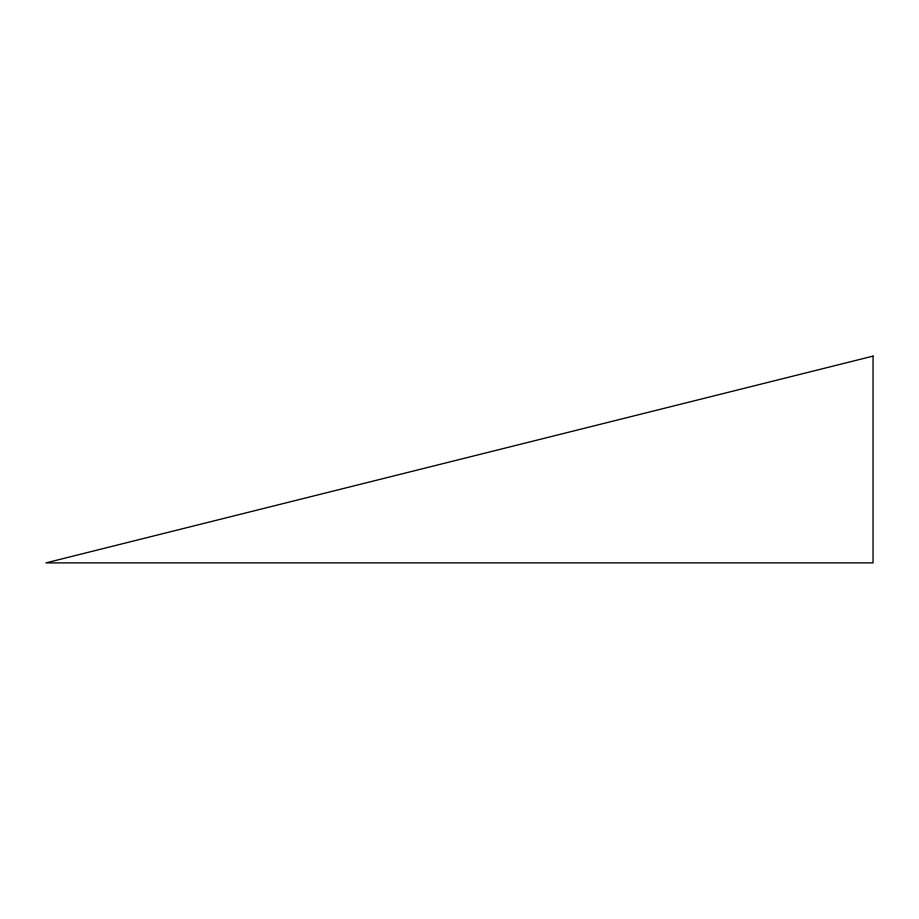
<?xml version="1.0" encoding="UTF-8"?>
<svg xmlns="http://www.w3.org/2000/svg" width="919" height="919" viewBox="0 0 919 919"><rect width="100%" height="100%" fill="white"/><g stroke="black" fill="none" stroke-linecap="round" stroke-linejoin="round"><path stroke-width="1.38" d="M873.05 356.112L45.95 562.887L873.05 562.887L873.05 356.112"/></g></svg>
